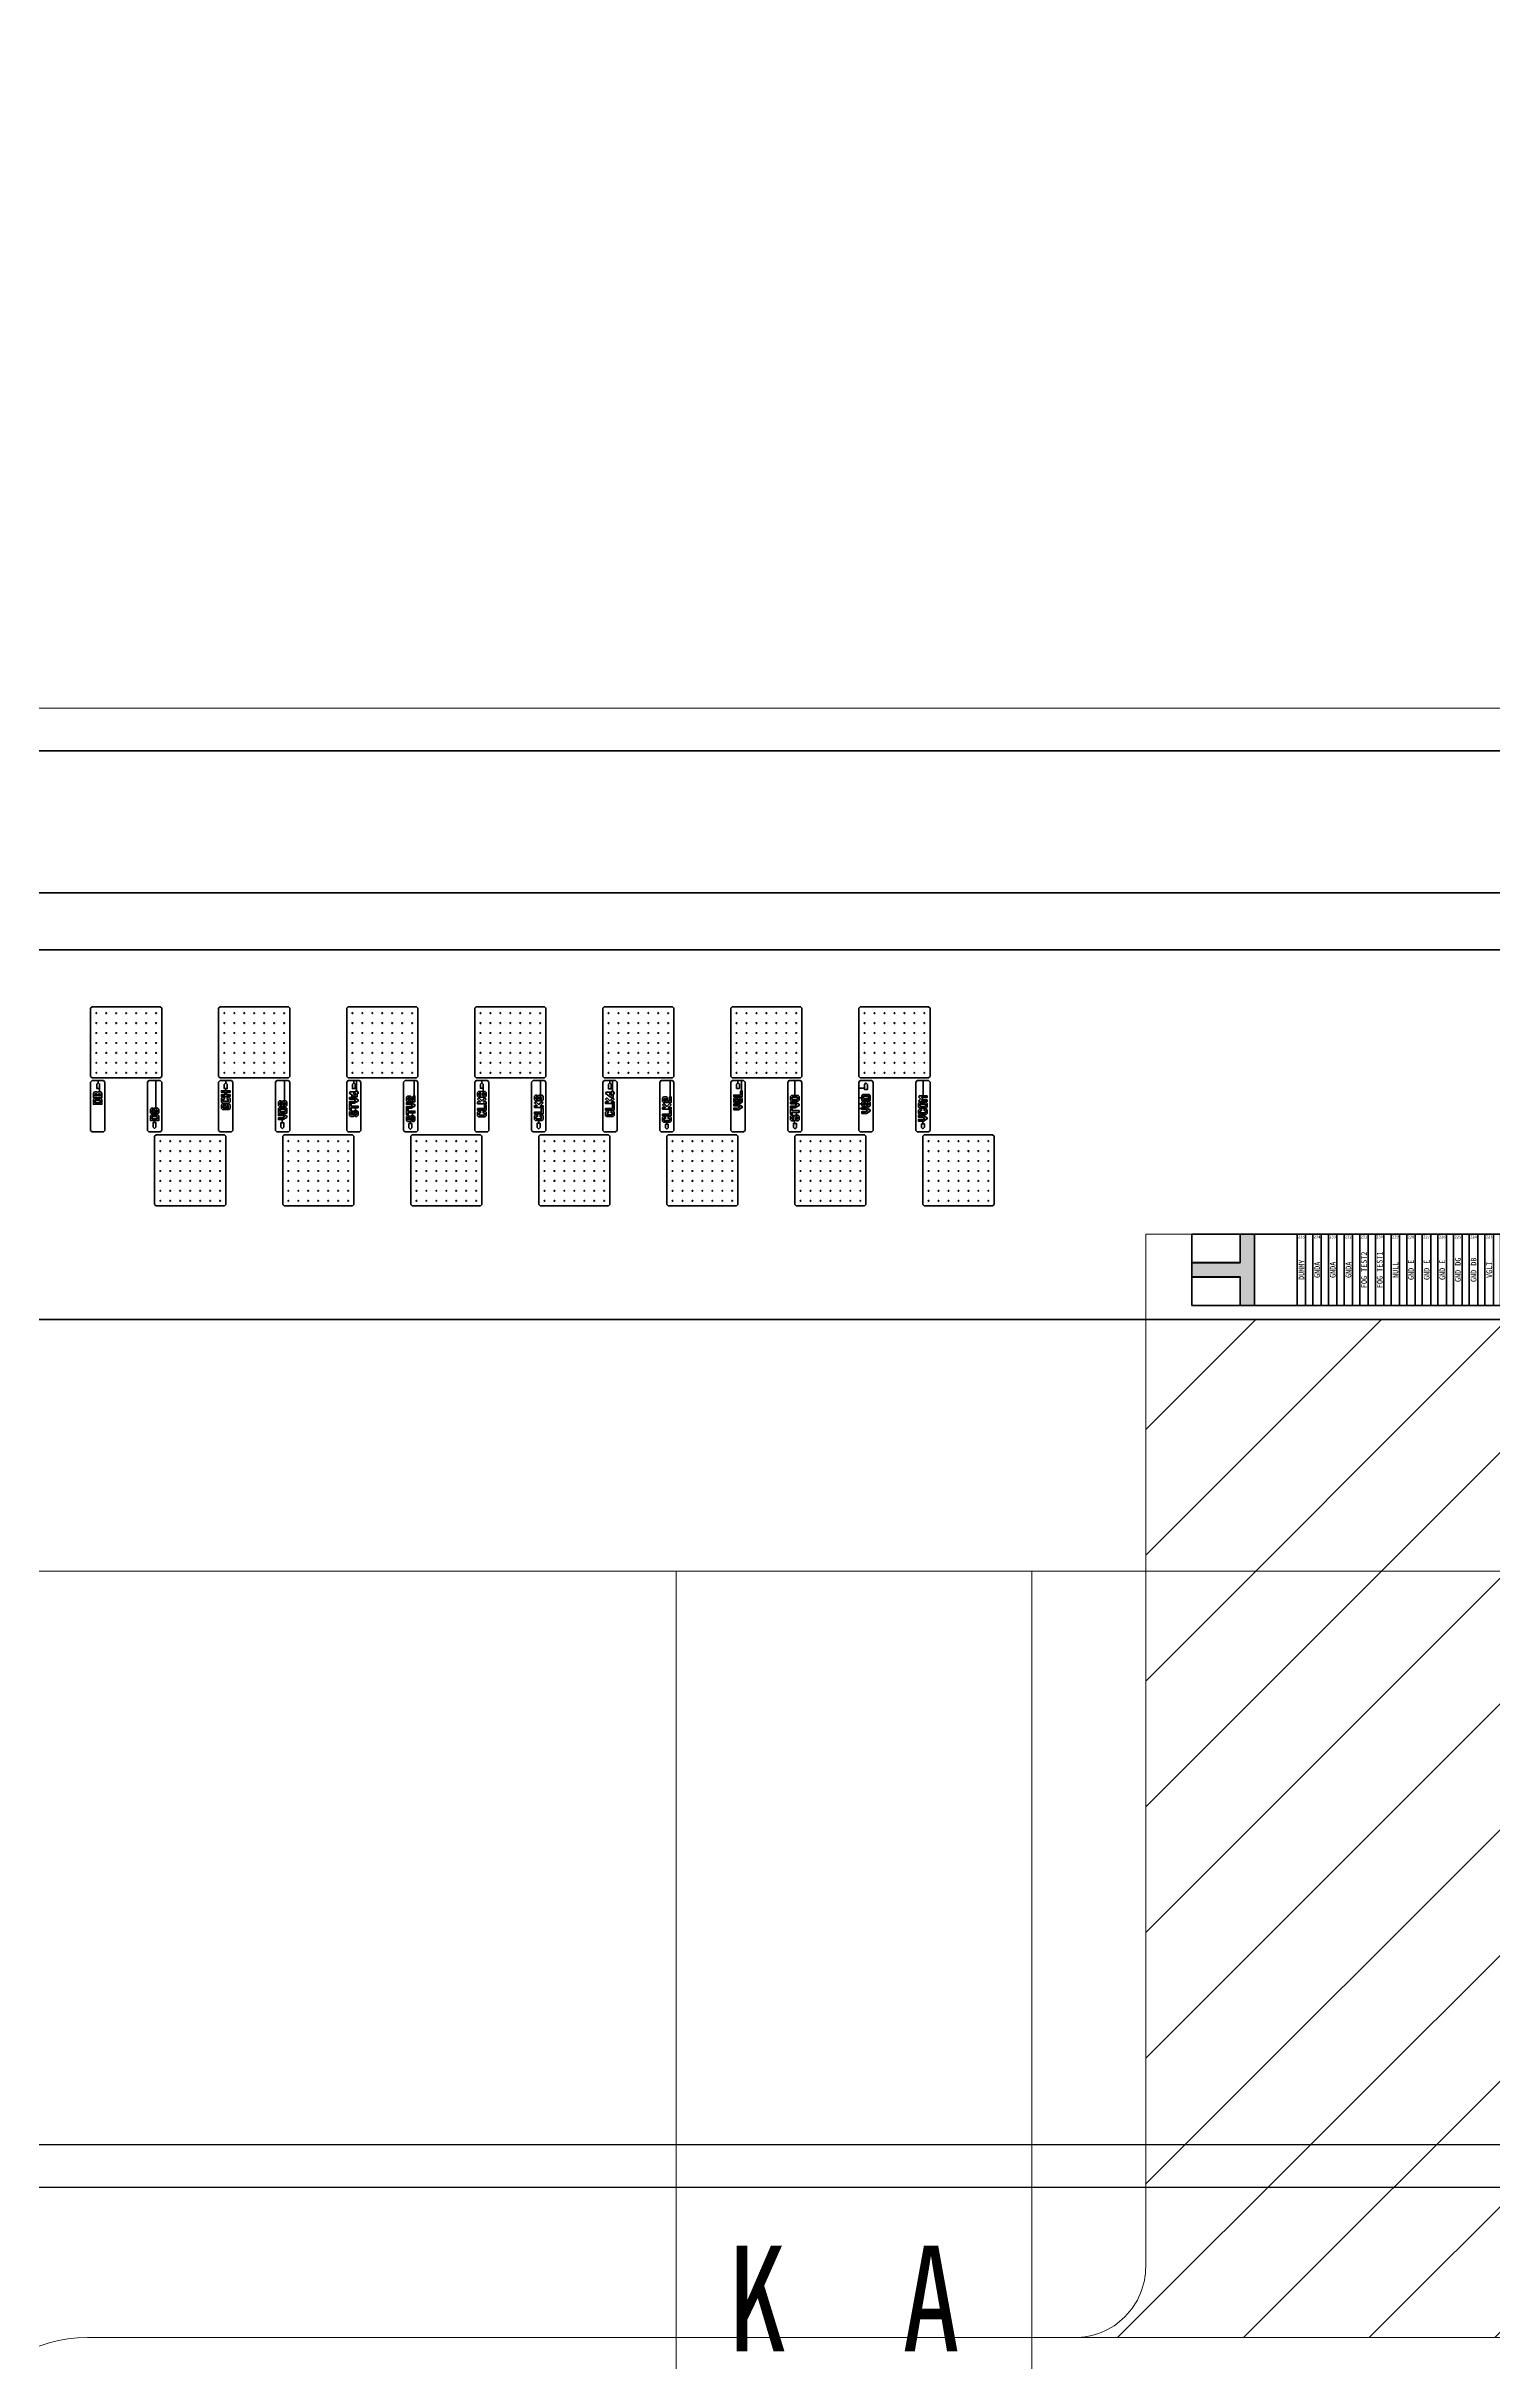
# Model space of a CAD drawing. Header units: inches. Extents: x 384 to 1427, y -468 to -47.
# Drawn here: x 1001.72 to 1011.89, y -298.89 to -282.61 of the extents above; entities that cross this region are included whole.
import ezdxf
from ezdxf.enums import TextEntityAlignment as Align

# ---------------------------------------------------------------- set-up
doc = ezdxf.new("R2010")
doc.units = ezdxf.units.IN
doc.header["$LTSCALE"] = 1.21
doc.header["$MEASUREMENT"] = 0
doc.layers.get('0').update_dxf_attribs({"linetype": 'CONTINUOUS'})
for name, color, linetype, lineweight in [('2ITO.drawing', 4, 'CONTINUOUS', 100), ('FPC', 40, 'CONTINUOUS', 20), ('GATE.drawing', 3, 'CONTINUOUS', 100), ('LABEL.drawing', 7, 'CONTINUOUS', 100), ('PVX.drawing', 8, 'CONTINUOUS', 100), ('TFT_line.drawing', 3, 'CONTINUOUS', 100)]:
    doc.layers.add(name, color=color, linetype=linetype, lineweight=lineweight)
for name, color, linetype in [('Cover lens', 6, 'CONTINUOUS'), ('标 注', 3, 'CONTINUOUS'), ('正保', 5, 'CONTINUOUS')]:
    doc.layers.add(name, color=color, linetype=linetype)
doc.styles.get("Standard").update_dxf_attribs({"font": 'txt', "width": 0.8})

# ---------------------------------------------------------------- blocks, each defined once
blk = doc.blocks.new('fpc_mark')
h = blk.add_hatch(color=3)
h.dxf.hatch_style = 1
h.paths.add_polyline_path([(0.34, 0.3017), (0, 0.3017), (0, 0.2), (0.34, 0.2), (0.34, 0), (0.4417, 0), (0.4417, 0.5017), (0.34, 0.5017)])
at = {"layer": 'GATE.drawing', "color": 3, "linetype": 'Continuous', "lineweight": 100}
blk.add_lwpolyline([(0.34, 0.3017), (0, 0.3017), (0, 0.2), (0.34, 0.2), (0.34, 0), (0.4417, 0), (0.4417, 0.5017), (0.34, 0.5017)], close=True, dxfattribs=at)
at = {"layer": 'TFT_line.drawing', "color": 3, "linetype": 'Continuous', "lineweight": 100}
blk.add_lwpolyline([(0.34085, 0.30085), (0.00085, 0.30085), (0.00085, 0.20085), (0.34085, 0.20085), (0.34085, 0.00085), (0.44085, 0.00085), (0.44085, 0.50085), (0.34085, 0.50085)], close=True, dxfattribs=at)
blk = doc.blocks.new('fpc_pin_dummy')
at = {"layer": '2ITO.drawing', "color": 4, "linetype": 'Continuous', "lineweight": 100}
blk.add_lwpolyline([(0, 0), (0.06, 0), (0.06, 0.5), (0, 0.5)], close=True, dxfattribs=at)
at = {"layer": 'TFT_line.drawing', "color": 3, "linetype": 'Continuous', "lineweight": 100}
blk.add_lwpolyline([(0, 0), (0.06, 0), (0.06, 0.5), (0, 0.5)], close=True, dxfattribs=at)
blk = doc.blocks.new('fpc_name')
at = {"layer": 'LABEL.drawing', "color": 7, "linetype": 'Continuous', "lineweight": 100}
for s, p in [('FOG_TEST2', (0.47143, 0.22667)), ('FOG_TEST1', (0.58143, 0.22667)), ('VSSA_REF', (2.12143, 0.22667)), ('VSSA_REF', (2.23143, 0.22667)), ('IOVCC_AR', (2.67143, 0.22667)), ('COGTEST[4]', (3.88143, 0.22667)), ('COGTEST[3]', (3.99143, 0.22667)), ('VCOM_PASS_R', (4.32143, 0.22667)), ('LANSEL[1]', (14.99143, 0.22667)), ('LANSEL[0]', (15.10143, 0.22667)), ('DSWAP[1]', (15.32143, 0.22667)), ('DSWAP[0]', (15.43143, 0.22667)), ('TP_TEST_EN', (16.20143, 0.22667)), ('TP_FLASH_SCK', (16.31143, 0.22667)), ('TP_FLASH_MOSI', (16.42143, 0.22667)), ('TP_FLASH_MISO', (16.53129, 0.22667)), ('TP_FLASH_CS', (16.64143, 0.22667)), ('TP_SPI_SCLK', (16.75143, 0.22667)), ('TP_SPI_MOSI', (16.86143, 0.22667)), ('TP_SPI_MISO', (16.97143, 0.22667)), ('TP_SPI_CS', (17.08143, 0.22667)), ('TP_I2C1_SCL', (17.19143, 0.22667)), ('TP_I2C1_SDA', (17.30143, 0.22667)), ('RST_OR_ENB', (17.85143, 0.22667)), ('TP_OPT_1', (17.96143, 0.22667)), ('FLASH_HOLD', (18.07143, 0.22667)), ('FLASH_WP', (18.18143, 0.22667)), ('TP_UART_TX', (18.29143, 0.22667)), ('PWR_MODE', (18.62143, 0.22667)), ('IOVCC_OSC', (19.28143, 0.22667)), ('VSSD_OSC', (19.39143, 0.22667)), ('IOVCC_AM', (20.93143, 0.22667)), ('IOVCC_AM', (21.04143, 0.22667)), ('VCOM_PASS_L', (21.59143, 0.22667)), ('VCOM_OPT', (22.03143, 0.22667)), ('COGTEST[2]', (22.36143, 0.22667)), ('COGTEST[1]', (22.47143, 0.22667)), ('IOVCC_AL', (23.13143, 0.22667)), ('VSSA_REF', (23.46143, 0.22667)), ('VSSA_REF', (23.57143, 0.22667)), ('FOG_TEST2', (25.22143, 0.22667)), ('FOG_TEST1', (25.33143, 0.22667)), ('DUMMY', (0.03143, 0.22667)), ('GNDA', (0.14143, 0.22667)), ('GNDA', (0.25143, 0.22667)), ('GNDA', (0.36143, 0.22667)), ('NULL', (0.69143, 0.22667)), ('GND_E', (0.80143, 0.22667)), ('GND_E', (0.91143, 0.22667)), ('GND_E', (1.02143, 0.22667)), ('GND_DG', (1.13143, 0.22667)), ('GND_DB', (1.24143, 0.22667)), ('VGLI', (1.35143, 0.22667)), ('TVL_R', (1.46143, 0.22667)), ('TVL_R', (1.57143, 0.22667)), ('TVH_R', (1.68143, 0.22667)), ('TVH_R', (1.79143, 0.22667)), ('VGH', (1.90143, 0.22667)), ('VGHO1', (2.01143, 0.22667)), ('AGNDS', (2.34143, 0.22667)), ('VSSA_R', (2.45143, 0.22667)), ('AVDDT_R', (2.56143, 0.22667)), ('DGND', (2.78143, 0.22667)), ('VDD', (2.89143, 0.22667)), ('VDD', (3.00143, 0.22667)), ('AVDDS', (3.11143, 0.22667)), ('AVEES', (3.22143, 0.22667)), ('AVEEP', (3.33143, 0.22667)), ('AVEEP', (3.44143, 0.22667)), ('AGNDP', (3.55143, 0.22667)), ('AGNDP', (3.66143, 0.22667)), ('VGL', (3.77143, 0.22667)), ('AVDDP', (4.10143, 0.22667)), ('AVDDP', (4.21143, 0.22667)), ('IOVCCS', (4.43143, 0.22667)), ('GVDDN', (4.54143, 0.22667)), ('GVDDP', (4.65143, 0.22667)), ('VPP', (4.76143, 0.22667)), ('AVDDS', (4.87143, 0.22667)), ('AVEES', (4.98143, 0.22667)), ('AGNDS', (5.09143, 0.22667)), ('AVDDR', (5.20143, 0.22667)), ('AVEER', (5.31143, 0.22667)), ('VCOM', (5.42143, 0.22667)), ('VCOM', (5.53143, 0.22667)), ('IOVCCR', (5.64143, 0.22667)), ('AGNDR', (5.75143, 0.22667)), ('VDD', (5.86143, 0.22667)), ('VDD', (5.97143, 0.22667)), ('IOVCC', (6.08143, 0.22667)), ('IOVCC', (6.19143, 0.22667)), ('DGND', (6.30143, 0.22667)), ('DPHYVCC', (6.41143, 0.22667)), ('DPHYGND', (6.52143, 0.22667)), ('DATA3N', (6.63143, 0.22667)), ('DATA3N', (6.74143, 0.22667)), ('DUMMY', (6.85126, 0.22667)), ('DATA3P', (6.96143, 0.22667)), ('DATA3P', (7.07143, 0.22667)), ('DPHYGND', (7.18143, 0.22667)), ('DATA0N', (7.29143, 0.22667)), ('DATA0N', (7.40143, 0.22667)), ('DUMMY', (7.51254, 0.22667)), ('DATA0P', (7.62143, 0.22667)), ('DATA0P', (7.73143, 0.22667)), ('DPHYGND', (7.84143, 0.22667)), ('CLKN', (7.95143, 0.22667)), ('CLKN', (8.06143, 0.22667)), ('DUMMY', (8.17123, 0.22667)), ('CLKP', (8.28143, 0.22667)), ('CLKP', (8.39143, 0.22667)), ('DPHYGND', (8.50143, 0.22667)), ('DATA1N', (8.61143, 0.22667)), ('DATA1N', (8.72143, 0.22667)), ('DUMMY', (8.83143, 0.22667)), ('DATA1P', (8.94143, 0.22667)), ('DATA1P', (9.05143, 0.22667)), ('DPHYGND', (9.16143, 0.22667)), ('DATA2N', (9.27143, 0.22667)), ('DATA2N', (9.38143, 0.22667)), ('DUMMY', (9.49143, 0.22667)), ('DATA2P', (9.60143, 0.22667)), ('DATA2P', (9.71143, 0.22667)), ('DPHYGND', (9.82143, 0.22667)), ('VDDM', (9.93143, 0.22667)), ('DPHYVCC', (10.04143, 0.22667)), ('DGND', (10.15143, 0.22667)), ('AGNDS', (10.26143, 0.22667)), ('VSYNCX', (10.37143, 0.22667)), ('HSYNCX', (10.48143, 0.22667)), ('PCLK', (10.59143, 0.22667)), ('ENABLE', (10.70143, 0.22667)), ('D[23]', (10.81143, 0.22667)), ('D[22]', (10.92143, 0.22667)), ('D[21]', (11.03143, 0.22667)), ('D[20]', (11.14143, 0.22667)), ('D[19]', (11.25143, 0.22667)), ('D[18]', (11.36143, 0.22667)), ('D[17]', (11.47143, 0.22667)), ('D[16]', (11.58143, 0.22667)), ('D[15]', (11.69143, 0.22667)), ('D[14]', (11.80143, 0.22667)), ('D[13]', (11.91143, 0.22667)), ('D[12]', (12.02143, 0.22667)), ('D[11]', (12.13143, 0.22667)), ('D[10]', (12.24143, 0.22667)), ('D[9]', (12.35143, 0.22667)), ('D[8]', (12.46143, 0.22667)), ('D[7]', (12.57143, 0.22667)), ('D[6]', (12.68143, 0.22667)), ('D[5]', (12.79143, 0.22667)), ('D[4]', (12.90143, 0.22667)), ('D[3]', (13.01143, 0.22667)), ('D[2]', (13.12143, 0.22667)), ('D[1]', (13.23143, 0.22667)), ('D[0]', (13.34143, 0.22667)), ('SCL', (13.45143, 0.22667)), ('DCX', (13.56143, 0.22667)), ('CSX', (13.67143, 0.22667)), ('SDA', (13.78143, 0.22667)), ('SDO', (13.89143, 0.22667)), ('IOVCC', (14.00143, 0.22667)), ('DGND', (14.11143, 0.22667)), ('AGNDG', (14.22143, 0.22667)), ('VCOM', (14.33143, 0.22667)), ('VCOM', (14.44143, 0.22667)), ('AVEES', (14.55143, 0.22667)), ('AVDDS', (14.66143, 0.22667)), ('SWIRE', (14.77143, 0.22667)), ('RESX', (14.88143, 0.22667)), ('FRM', (15.21143, 0.22667)), ('IM[2]', (15.54143, 0.22667)), ('IM[1]', (15.65143, 0.22667)), ('IM[0]', (15.76143, 0.22667)), ('PNSWAP', (15.87143, 0.22667)), ('LEDPWM', (15.98143, 0.22667)), ('TE', (16.09143, 0.22667)), ('TP_INT', (17.41143, 0.22667)), ('DGND', (17.52143, 0.22667)), ('IOVCC', (17.63143, 0.22667)), ('IOVCC', (17.74143, 0.22667)), ('VCSW2', (18.40143, 0.22667)), ('VCSW1', (18.51143, 0.22667)), ('TP_RESX', (18.73143, 0.22667)), ('IM_SPI', (18.84143, 0.22667)), ('VCI', (18.95143, 0.22667)), ('AGNDS', (19.06143, 0.22667)), ('IOVCCS', (19.17143, 0.22667)), ('VCOM', (19.50143, 0.22667)), ('VCOM', (19.61143, 0.22667)), ('VSSA_VL', (19.72143, 0.22667)), ('VSSA_VL', (19.83143, 0.22667)), ('VSSA_M', (19.94143, 0.22667)), ('VSSA_M', (20.05143, 0.22667)), ('AVDDT_M', (20.16143, 0.22667)), ('AVDDT_M', (20.27143, 0.22667)), ('TVL_M', (20.38143, 0.22667)), ('TVL_M', (20.49143, 0.22667)), ('TVH_M', (20.60143, 0.22667)), ('TVH_M', (20.71143, 0.22667)), ('AGNDR', (20.82143, 0.22667)), ('VGH', (21.15143, 0.22667)), ('VGH', (21.26143, 0.22667)), ('AVEEP', (21.37143, 0.22667)), ('AVEEP', (21.48143, 0.22667)), ('AVDDP', (21.70143, 0.22667)), ('AVDDP', (21.81143, 0.22667)), ('AGNDP', (21.92143, 0.22667)), ('VAG', (22.14143, 0.22667)), ('VAG', (22.25143, 0.22667)), ('VDD', (22.58143, 0.22667)), ('DGND', (22.69143, 0.22667)), ('AVDDS', (22.80143, 0.22667)), ('AVEES', (22.91143, 0.22667)), ('AVDDT_L', (23.02143, 0.22667)), ('AGNDS', (23.24143, 0.22667)), ('VSSA_L', (23.35143, 0.22667)), ('VGH', (23.68143, 0.22667)), ('VGHO1', (23.79143, 0.22667)), ('TVH_L', (23.90143, 0.22667)), ('TVH_L', (24.01143, 0.22667)), ('TVL_L', (24.12143, 0.22667)), ('TVL_L', (24.23143, 0.22667)), ('VGL', (24.34143, 0.22667)), ('DUMMY', (24.45143, 0.22667)), ('GND_DR', (24.56143, 0.22667)), ('VGL_SW', (24.67143, 0.22667)), ('GND_E', (24.78143, 0.22667)), ('GND_E', (24.89143, 0.22667)), ('GND_E', (25.00143, 0.22667)), ('NULL', (25.11143, 0.22667)), ('GNDA', (25.44143, 0.22667)), ('GNDA', (25.55143, 0.22667)), ('GNDA', (25.66143, 0.22667)), ('DUMMY', (25.77143, 0.22667))]:
    blk.add_text(s, height=0.04, rotation=90, dxfattribs=at).set_placement(p, align=Align.MIDDLE_CENTER)
blk = doc.blocks.new('fpc_pin')
at = {"layer": 'TFT_line.drawing', "color": 3, "linetype": 'Continuous', "lineweight": 100}
blk.add_lwpolyline([(0, 0), (0.06, 0), (0.06, 0.5), (0, 0.5)], close=True, dxfattribs=at)
blk = doc.blocks.new('fpc_all')
at = {"layer": 'TFT_line.drawing', "color": 3, "linetype": 'Continuous', "lineweight": 100}
blk.add_lwpolyline([(-0.73658, 0), (26.54342, 0), (26.54342, 0.5), (-0.73658, 0.5)], close=True, dxfattribs=at)
at = {"color": 1, "linetype": 'Continuous', "lineweight": 100}
for name, p in [('fpc_mark', (-0.73743, -0.00085)), ('fpc_pin_dummy', (0.66342, 0)), ('fpc_name', (0.00249, 0.02333))]:
    blk.add_blockref(name, p, dxfattribs=at)
at = {"color": 1, "linetype": 'Continuous', "lineweight": 100, "row_count": 1, "row_spacing": 0.4, "column_spacing": 0.11}
for p, column_count in [((0.00342, 0), 6), ((0.77342, 0), 221)]:
    blk.add_blockref('fpc_pin', p, dxfattribs=dict(at, column_count=column_count))
at = {"layer": 'LABEL.drawing', "color": 7, "linetype": 'Continuous', "lineweight": 100}
for s, p in [('235', (0.03322, 0.4818)), ('234', (0.14322, 0.4818)), ('233', (0.25322, 0.4818)), ('232', (0.36322, 0.4818)), ('231', (0.47322, 0.4818)), ('230', (0.58322, 0.4818)), ('229', (0.69322, 0.4818)), ('228', (0.80322, 0.4818)), ('227', (0.91322, 0.4818)), ('226', (1.02322, 0.4818)), ('225', (1.13322, 0.4818)), ('224', (1.24322, 0.4818)), ('223', (1.35322, 0.4818))]:
    blk.add_text(s, height=0.02, dxfattribs=at).set_placement(p, align=Align.MIDDLE_CENTER)
blk = doc.blocks.new('pvx_hole_4x4')
at = {"layer": 'PVX.drawing', "color": 8, "linetype": 'Continuous', "lineweight": 100}
blk.add_lwpolyline([(0.0038, 0), (0.004, 0.0002), (0.004, 0.0038), (0.0038, 0.004), (0.0002, 0.004), (0, 0.0038), (0, 0.0002), (0.0002, 0)], close=True, dxfattribs=at)
blk = doc.blocks.new('et_pad_unit')
at = {"layer": '2ITO.drawing', "color": 4, "linetype": 'Continuous', "lineweight": 100}
blk.add_lwpolyline([(0, 0.01), (0.01, 0), (0.49, 0), (0.5, 0.01), (0.5, 0.49), (0.49, 0.5), (0.01, 0.5), (0, 0.49)], close=True, dxfattribs=at)
at = {"layer": 'GATE.drawing', "color": 3, "linetype": 'Continuous', "lineweight": 100}
blk.add_lwpolyline([(0.49, 0.5), (0.01, 0.5), (0, 0.49), (0, 0.01), (0.01, 0), (0.49, 0), (0.5, 0.01), (0.5, 0.49)], close=True, dxfattribs=at)
at = {"color": 1, "linetype": 'Continuous', "lineweight": 100, "row_count": 7, "column_count": 7, "row_spacing": 0.07, "column_spacing": 0.07}
blk.add_blockref('pvx_hole_4x4', (0.038, 0.033), dxfattribs=at)
blk = doc.blocks.new('et_all')
at = {"color": 1, "linetype": 'Continuous', "lineweight": 100, "row_count": 1, "column_count": 7, "row_spacing": 0.35, "column_spacing": 0.9}
for p in [(1.8, 0.75), (2.25, -0.15)]:
    blk.add_blockref('et_pad_unit', p, dxfattribs=at)
blk = doc.blocks.new('et_name_left')
at = {"layer": 'GATE.drawing', "color": 3, "linetype": 'Continuous', "lineweight": 100}
for points in [[(1.8, 0.01), (1.81, 0), (1.89, 0), (1.9, 0.01), (1.9, 0.35), (1.89, 0.36), (1.85233, 0.36), (1.85233, 0.3455), (1.85289, 0.3455), (1.863, 0.33539), (1.863, 0.28029), (1.87248, 0.28029), (1.88, 0.27277), (1.88, 0.24029), (1.85, 0.24029), (1.85, 0.23429), (1.87248, 0.23429), (1.88, 0.22677), (1.88, 0.19429), (1.82, 0.19429), (1.82, 0.22677), (1.82752, 0.23429), (1.85, 0.23429), (1.85, 0.24029), (1.82, 0.24029), (1.82, 0.27277), (1.82752, 0.28029), (1.84648, 0.28029), (1.85, 0.27677), (1.85352, 0.28029), (1.863, 0.28029), (1.863, 0.3055), (1.843, 0.3055), (1.843, 0.33568), (1.85282, 0.3455), (1.85233, 0.3455), (1.85233, 0.36), (1.81, 0.36), (1.8, 0.35)], [(2.2, 0.01), (2.21, 0), (2.29, 0), (2.3, 0.01), (2.3, 0.35), (2.29, 0.36), (2.2592, 0.36), (2.2592, 0.166), (2.2724, 0.166), (2.28, 0.1584), (2.28, 0.1336), (2.2724, 0.126), (2.25, 0.126), (2.25, 0.12), (2.27248, 0.12), (2.28, 0.11248), (2.28, 0.08), (2.24913, 0.08), (2.24913, 0.06527), (2.25867, 0.06527), (2.25867, 0.03404), (2.24844, 0.02381), (2.24821, 0.02381), (2.23867, 0.03335), (2.23867, 0.06527), (2.24913, 0.06527), (2.24913, 0.08), (2.22, 0.08), (2.22, 0.11248), (2.22752, 0.12), (2.25, 0.12), (2.25, 0.126), (2.2276, 0.126), (2.22, 0.1336), (2.22, 0.1584), (2.2276, 0.166), (2.24, 0.166), (2.24, 0.154), (2.2324, 0.154), (2.232, 0.1536), (2.232, 0.1384), (2.2324, 0.138), (2.2676, 0.138), (2.268, 0.1384), (2.268, 0.1536), (2.2676, 0.154), (2.258, 0.154), (2.258, 0.146), (2.246, 0.146), (2.246, 0.166), (2.2592, 0.166), (2.2592, 0.36), (2.21, 0.36), (2.2, 0.35)], [(2.7, 0.01), (2.71, 0), (2.79, 0), (2.8, 0.01), (2.8, 0.35), (2.79, 0.36), (2.75, 0.36), (2.75, 0.34424), (2.76, 0.33424), (2.76, 0.30376), (2.75, 0.30376), (2.75, 0.28876), (2.78, 0.28876), (2.78, 0.27676), (2.756, 0.27676), (2.756, 0.26076), (2.78, 0.26076), (2.78, 0.24876), (2.76574, 0.24876), (2.76574, 0.24276), (2.77248, 0.24276), (2.78, 0.23524), (2.78, 0.21026), (2.7725, 0.20276), (2.7592, 0.20276), (2.7592, 0.19676), (2.7724, 0.19676), (2.78, 0.18916), (2.78, 0.16436), (2.7724, 0.15676), (2.7276, 0.15676), (2.72, 0.16436), (2.72, 0.18916), (2.7276, 0.19676), (2.74, 0.19676), (2.74, 0.18476), (2.7324, 0.18476), (2.732, 0.18436), (2.732, 0.16916), (2.7324, 0.16876), (2.7676, 0.16876), (2.768, 0.16916), (2.768, 0.18436), (2.7676, 0.18476), (2.758, 0.18476), (2.758, 0.17676), (2.746, 0.17676), (2.746, 0.19676), (2.7592, 0.19676), (2.7592, 0.20276), (2.7275, 0.20276), (2.72, 0.21026), (2.72, 0.23524), (2.72752, 0.24276), (2.741, 0.24276), (2.741, 0.23076), (2.73248, 0.23076), (2.732, 0.23028), (2.732, 0.21526), (2.7325, 0.21476), (2.7675, 0.21476), (2.768, 0.21526), (2.768, 0.23028), (2.76752, 0.23076), (2.759, 0.23076), (2.759, 0.24276), (2.76574, 0.24276), (2.76574, 0.24876), (2.72, 0.24876), (2.72, 0.26076), (2.744, 0.26076), (2.744, 0.27676), (2.72, 0.27676), (2.72, 0.28876), (2.75, 0.28876), (2.75, 0.30376), (2.73975, 0.30376), (2.73975, 0.33399), (2.75, 0.34424), (2.75, 0.36), (2.71, 0.36), (2.7, 0.35)], [(3.1, 0.01), (3.11, 0), (3.19, 0), (3.2, 0.01), (3.2, 0.35), (3.19, 0.36), (3.162, 0.36), (3.162, 0.21818), (3.1724, 0.21818), (3.18, 0.21058), (3.18, 0.18578), (3.1724, 0.17818), (3.162, 0.17818), (3.162, 0.19018), (3.1676, 0.19018), (3.168, 0.19058), (3.168, 0.20578), (3.1676, 0.20618), (3.1564, 0.20618), (3.156, 0.20578), (3.156, 0.18578), (3.15, 0.17978), (3.15, 0.17218), (3.17248, 0.17218), (3.18, 0.16466), (3.18, 0.13218), (3.1366, 0.13218), (3.1366, 0.12618), (3.1532, 0.12618), (3.18, 0.11058), (3.18, 0.10178), (3.1532, 0.08618), (3.14734, 0.08618), (3.14734, 0.06375), (3.15731, 0.06375), (3.15731, 0.03358), (3.14764, 0.02391), (3.1475, 0.02391), (3.13737, 0.03404), (3.13737, 0.06375), (3.14734, 0.06375), (3.14734, 0.08618), (3.12, 0.08618), (3.12, 0.09818), (3.15, 0.09818), (3.1636, 0.10618), (3.15, 0.11418), (3.12, 0.11418), (3.12, 0.12618), (3.1366, 0.12618), (3.1366, 0.13218), (3.12, 0.13218), (3.12, 0.16466), (3.12752, 0.17218), (3.15, 0.17218), (3.15, 0.17978), (3.1484, 0.17818), (3.1276, 0.17818), (3.12, 0.18578), (3.12, 0.21058), (3.1276, 0.21818), (3.138, 0.21818), (3.138, 0.20618), (3.1324, 0.20618), (3.132, 0.20578), (3.132, 0.19058), (3.1324, 0.19018), (3.1436, 0.19018), (3.144, 0.19058), (3.144, 0.21058), (3.1516, 0.21818), (3.162, 0.21818), (3.162, 0.36), (3.11, 0.36), (3.1, 0.35)], [(3.6, 0.01), (3.61, 0), (3.69, 0), (3.7, 0.01), (3.7, 0.35), (3.69, 0.36), (3.668, 0.36), (3.668, 0.28694), (3.674, 0.28694), (3.674, 0.28094), (3.68, 0.28094), (3.68, 0.26894), (3.674, 0.26894), (3.674, 0.24694), (3.65404, 0.24694), (3.6366, 0.25973), (3.6366, 0.24094), (3.6532, 0.24094), (3.68, 0.22534), (3.68, 0.21654), (3.6532, 0.20094), (3.626, 0.20094), (3.626, 0.19494), (3.632, 0.19494), (3.632, 0.18094), (3.68, 0.18094), (3.68, 0.16894), (3.662, 0.16894), (3.662, 0.14894), (3.6724, 0.14894), (3.68, 0.14134), (3.68, 0.11654), (3.6724, 0.10894), (3.662, 0.10894), (3.662, 0.12094), (3.6676, 0.12094), (3.668, 0.12134), (3.668, 0.13654), (3.6676, 0.13694), (3.6564, 0.13694), (3.656, 0.13654), (3.656, 0.11654), (3.6484, 0.10894), (3.6276, 0.10894), (3.62, 0.11654), (3.62, 0.14134), (3.6276, 0.14894), (3.638, 0.14894), (3.638, 0.13694), (3.6324, 0.13694), (3.632, 0.13654), (3.632, 0.12134), (3.6324, 0.12094), (3.6436, 0.12094), (3.644, 0.12134), (3.644, 0.14134), (3.6516, 0.14894), (3.662, 0.14894), (3.662, 0.16894), (3.632, 0.16894), (3.632, 0.15494), (3.62, 0.15494), (3.62, 0.19494), (3.626, 0.19494), (3.626, 0.20094), (3.62, 0.20094), (3.62, 0.21294), (3.65, 0.21294), (3.6636, 0.22094), (3.65, 0.22894), (3.62, 0.22894), (3.62, 0.24094), (3.6366, 0.24094), (3.6366, 0.25973), (3.62, 0.2719), (3.62296, 0.28094), (3.662, 0.28094), (3.662, 0.28694), (3.668, 0.28694), (3.668, 0.36), (3.65, 0.36), (3.65, 0.3445), (3.66, 0.3345), (3.66, 0.30445), (3.64, 0.30445), (3.64, 0.3345), (3.65, 0.3445), (3.65, 0.36), (3.61, 0.36), (3.6, 0.35)], [(4, 0.01), (4.01, 0), (4.09, 0), (4.1, 0.01), (4.1, 0.35), (4.09, 0.36), (4.074, 0.36), (4.074, 0.25176), (4.08, 0.25176), (4.08, 0.21176), (4.044, 0.21176), (4.044, 0.23928), (4.04352, 0.23976), (4.03248, 0.23976), (4.032, 0.23928), (4.032, 0.22424), (4.03248, 0.22376), (4.038, 0.22376), (4.038, 0.21176), (4.0366, 0.21176), (4.0366, 0.20576), (4.0532, 0.20576), (4.08, 0.19016), (4.08, 0.18136), (4.0532, 0.16576), (4.026, 0.16576), (4.026, 0.15976), (4.032, 0.15976), (4.032, 0.14576), (4.08, 0.14576), (4.08, 0.13376), (4.062, 0.13376), (4.062, 0.11376), (4.0724, 0.11376), (4.08, 0.10616), (4.08, 0.08136), (4.0724, 0.07376), (4.062, 0.07376), (4.062, 0.08576), (4.0676, 0.08576), (4.068, 0.08616), (4.068, 0.10136), (4.0676, 0.10176), (4.0564, 0.10176), (4.056, 0.10136), (4.056, 0.08136), (4.0484, 0.07376), (4.04778, 0.07376), (4.04778, 0.05865), (4.05714, 0.05865), (4.05714, 0.02899), (4.04732, 0.01917), (4.04703, 0.01917), (4.03714, 0.02906), (4.03714, 0.05865), (4.04778, 0.05865), (4.04778, 0.07376), (4.0276, 0.07376), (4.02, 0.08136), (4.02, 0.10616), (4.0276, 0.11376), (4.038, 0.11376), (4.038, 0.10176), (4.0324, 0.10176), (4.032, 0.10136), (4.032, 0.08616), (4.0324, 0.08576), (4.0436, 0.08576), (4.044, 0.08616), (4.044, 0.10616), (4.0516, 0.11376), (4.062, 0.11376), (4.062, 0.13376), (4.032, 0.13376), (4.032, 0.11976), (4.02, 0.11976), (4.02, 0.15976), (4.026, 0.15976), (4.026, 0.16576), (4.02, 0.16576), (4.02, 0.17776), (4.05, 0.17776), (4.0636, 0.18576), (4.05, 0.19376), (4.02, 0.19376), (4.02, 0.20576), (4.0366, 0.20576), (4.0366, 0.21176), (4.02752, 0.21176), (4.02, 0.21928), (4.02, 0.24424), (4.02752, 0.25176), (4.04848, 0.25176), (4.056, 0.24424), (4.056, 0.22376), (4.068, 0.22376), (4.068, 0.25176), (4.074, 0.25176), (4.074, 0.36), (4.01, 0.36), (4, 0.35)], [(4.5, 0.01), (4.51, 0), (4.59, 0), (4.6, 0.01), (4.6, 0.35), (4.59, 0.36), (4.55, 0.36), (4.55, 0.34485), (4.56, 0.33485), (4.56, 0.28414), (4.57248, 0.28414), (4.58, 0.27662), (4.58, 0.25166), (4.57248, 0.24414), (4.57152, 0.24414), (4.57152, 0.23814), (4.58, 0.22966), (4.56048, 0.21014), (4.58, 0.21014), (4.58, 0.19814), (4.574, 0.19814), (4.574, 0.19214), (4.58, 0.19214), (4.58, 0.15214), (4.56574, 0.15214), (4.56574, 0.14614), (4.57248, 0.14614), (4.58, 0.13862), (4.58, 0.11364), (4.5725, 0.10614), (4.5275, 0.10614), (4.52, 0.11364), (4.52, 0.13862), (4.52752, 0.14614), (4.541, 0.14614), (4.541, 0.13414), (4.53248, 0.13414), (4.532, 0.13366), (4.532, 0.11864), (4.5325, 0.11814), (4.5675, 0.11814), (4.568, 0.11864), (4.568, 0.13366), (4.56752, 0.13414), (4.559, 0.13414), (4.559, 0.14614), (4.56574, 0.14614), (4.56574, 0.15214), (4.52, 0.15214), (4.52, 0.16414), (4.568, 0.16414), (4.568, 0.19214), (4.574, 0.19214), (4.574, 0.19814), (4.52, 0.19814), (4.52, 0.21014), (4.53952, 0.21014), (4.52, 0.22966), (4.52848, 0.23814), (4.54648, 0.22014), (4.55352, 0.22014), (4.57152, 0.23814), (4.57152, 0.24414), (4.55152, 0.24414), (4.55, 0.24566), (4.54848, 0.24414), (4.52752, 0.24414), (4.52, 0.25166), (4.52, 0.27662), (4.52752, 0.28414), (4.54848, 0.28414), (4.55, 0.28262), (4.55152, 0.28414), (4.56, 0.28414), (4.56, 0.30629), (4.54, 0.30629), (4.54, 0.33462), (4.55, 0.34462), (4.55, 0.36), (4.51, 0.36), (4.5, 0.35)], [(4.9, 0.01), (4.91, 0), (4.99, 0), (5, 0.01), (5, 0.35), (4.99, 0.36), (4.962, 0.36), (4.962, 0.25776), (4.97248, 0.25776), (4.98, 0.25024), (4.98, 0.22528), (4.97248, 0.21776), (4.97152, 0.21776), (4.97152, 0.21176), (4.98, 0.20328), (4.96048, 0.18376), (4.98, 0.18376), (4.98, 0.17176), (4.974, 0.17176), (4.974, 0.16576), (4.98, 0.16576), (4.98, 0.12576), (4.96574, 0.12576), (4.96574, 0.11976), (4.97248, 0.11976), (4.98, 0.11224), (4.98, 0.08726), (4.9725, 0.07976), (4.94992, 0.07976), (4.94992, 0.06077), (4.95971, 0.06077), (4.95971, 0.03159), (4.94937, 0.02125), (4.94932, 0.02125), (4.93971, 0.03086), (4.93971, 0.06077), (4.94992, 0.06077), (4.94992, 0.07976), (4.9275, 0.07976), (4.92, 0.08726), (4.92, 0.11224), (4.92752, 0.11976), (4.941, 0.11976), (4.941, 0.10776), (4.93248, 0.10776), (4.932, 0.10728), (4.932, 0.09226), (4.9325, 0.09176), (4.9675, 0.09176), (4.968, 0.09226), (4.968, 0.10728), (4.96752, 0.10776), (4.959, 0.10776), (4.959, 0.11976), (4.96574, 0.11976), (4.96574, 0.12576), (4.92, 0.12576), (4.92, 0.13776), (4.968, 0.13776), (4.968, 0.16576), (4.974, 0.16576), (4.974, 0.17176), (4.92, 0.17176), (4.92, 0.18376), (4.93952, 0.18376), (4.92, 0.20328), (4.92848, 0.21176), (4.94648, 0.19376), (4.95352, 0.19376), (4.97152, 0.21176), (4.97152, 0.21776), (4.92752, 0.21776), (4.92, 0.22528), (4.92, 0.25024), (4.92752, 0.25776), (4.938, 0.25776), (4.938, 0.24576), (4.93248, 0.24576), (4.932, 0.24528), (4.932, 0.23024), (4.93248, 0.22976), (4.944, 0.22976), (4.944, 0.25024), (4.95152, 0.25776), (4.962, 0.25776), (4.962, 0.36), (4.91, 0.36), (4.9, 0.35)], [(5.4, 0.01), (5.41, 0), (5.49, 0), (5.5, 0.01), (5.5, 0.35), (5.49, 0.36), (5.468, 0.36), (5.468, 0.2849), (5.474, 0.2849), (5.474, 0.2789), (5.48, 0.2789), (5.48, 0.2669), (5.474, 0.2669), (5.474, 0.2449), (5.47152, 0.2449), (5.47152, 0.2389), (5.48, 0.23042), (5.46048, 0.2109), (5.48, 0.2109), (5.48, 0.1989), (5.474, 0.1989), (5.474, 0.1929), (5.48, 0.1929), (5.48, 0.1529), (5.46574, 0.1529), (5.46574, 0.1469), (5.47248, 0.1469), (5.48, 0.13938), (5.48, 0.1144), (5.4725, 0.1069), (5.4275, 0.1069), (5.42, 0.1144), (5.42, 0.13938), (5.42752, 0.1469), (5.441, 0.1469), (5.441, 0.1349), (5.43248, 0.1349), (5.432, 0.13442), (5.432, 0.1194), (5.4325, 0.1189), (5.4675, 0.1189), (5.468, 0.1194), (5.468, 0.13442), (5.46752, 0.1349), (5.459, 0.1349), (5.459, 0.1469), (5.46574, 0.1469), (5.46574, 0.1529), (5.42, 0.1529), (5.42, 0.1649), (5.468, 0.1649), (5.468, 0.1929), (5.474, 0.1929), (5.474, 0.1989), (5.42, 0.1989), (5.42, 0.2109), (5.43952, 0.2109), (5.42, 0.23042), (5.42848, 0.2389), (5.44648, 0.2209), (5.45352, 0.2209), (5.47152, 0.2389), (5.47152, 0.2449), (5.45404, 0.2449), (5.42404, 0.2669), (5.42, 0.26986), (5.42296, 0.2789), (5.462, 0.2789), (5.462, 0.2849), (5.468, 0.2849), (5.468, 0.36), (5.45, 0.36), (5.45, 0.3445), (5.46, 0.3345), (5.46, 0.30365), (5.44, 0.30365), (5.44, 0.3345), (5.45, 0.3445), (5.45, 0.36), (5.41, 0.36), (5.4, 0.35)], [(5.8, 0.01), (5.81, 0), (5.89, 0), (5.9, 0.01), (5.9, 0.35), (5.89, 0.36), (5.874, 0.36), (5.874, 0.24534), (5.88, 0.24534), (5.88, 0.20534), (5.87152, 0.20534), (5.87152, 0.19934), (5.88, 0.19086), (5.86048, 0.17134), (5.88, 0.17134), (5.88, 0.15934), (5.874, 0.15934), (5.874, 0.15334), (5.88, 0.15334), (5.88, 0.11334), (5.86574, 0.11334), (5.86574, 0.10734), (5.87248, 0.10734), (5.88, 0.09982), (5.88, 0.07484), (5.8725, 0.06734), (5.8502, 0.06734), (5.8502, 0.05349), (5.85901, 0.05349), (5.85901, 0.02736), (5.85064, 0.01899), (5.8414, 0.02822), (5.8414, 0.05349), (5.8502, 0.05349), (5.8502, 0.06734), (5.8275, 0.06734), (5.82, 0.07484), (5.82, 0.09982), (5.82752, 0.10734), (5.841, 0.10734), (5.841, 0.09534), (5.83248, 0.09534), (5.832, 0.09486), (5.832, 0.07984), (5.8325, 0.07934), (5.8675, 0.07934), (5.868, 0.07984), (5.868, 0.09486), (5.86752, 0.09534), (5.859, 0.09534), (5.859, 0.10734), (5.86574, 0.10734), (5.86574, 0.11334), (5.82, 0.11334), (5.82, 0.12534), (5.868, 0.12534), (5.868, 0.15334), (5.874, 0.15334), (5.874, 0.15934), (5.82, 0.15934), (5.82, 0.17134), (5.83952, 0.17134), (5.82, 0.19086), (5.82848, 0.19934), (5.84648, 0.18134), (5.85352, 0.18134), (5.87152, 0.19934), (5.87152, 0.20534), (5.844, 0.20534), (5.844, 0.23286), (5.84352, 0.23334), (5.83248, 0.23334), (5.832, 0.23286), (5.832, 0.21782), (5.83248, 0.21734), (5.838, 0.21734), (5.838, 0.20534), (5.82752, 0.20534), (5.82, 0.21286), (5.82, 0.23782), (5.82752, 0.24534), (5.84848, 0.24534), (5.856, 0.23782), (5.856, 0.21734), (5.868, 0.21734), (5.868, 0.24534), (5.874, 0.24534), (5.874, 0.36), (5.81, 0.36), (5.8, 0.35)], [(6.3, 0.01), (6.31, 0), (6.39, 0), (6.4, 0.01), (6.4, 0.35), (6.39, 0.36), (6.374, 0.36), (6.374, 0.28701), (6.38, 0.28701), (6.38, 0.24701), (6.3592, 0.24701), (6.3592, 0.24101), (6.3724, 0.24101), (6.38, 0.23341), (6.38, 0.20861), (6.3724, 0.20101), (6.3366, 0.20101), (6.3366, 0.19501), (6.3532, 0.19501), (6.38, 0.17941), (6.38, 0.17061), (6.3532, 0.15501), (6.32, 0.15501), (6.32, 0.16701), (6.35, 0.16701), (6.3636, 0.17501), (6.35, 0.18301), (6.32, 0.18301), (6.32, 0.19501), (6.3366, 0.19501), (6.3366, 0.20101), (6.3276, 0.20101), (6.32, 0.20861), (6.32, 0.23341), (6.3276, 0.24101), (6.34, 0.24101), (6.34, 0.22901), (6.3324, 0.22901), (6.332, 0.22861), (6.332, 0.21341), (6.3324, 0.21301), (6.3676, 0.21301), (6.368, 0.21341), (6.368, 0.22861), (6.3676, 0.22901), (6.358, 0.22901), (6.358, 0.22101), (6.346, 0.22101), (6.346, 0.24101), (6.3592, 0.24101), (6.3592, 0.24701), (6.32, 0.24701), (6.32, 0.25901), (6.368, 0.25901), (6.368, 0.28701), (6.374, 0.28701), (6.374, 0.36), (6.35, 0.36), (6.35, 0.3445), (6.36, 0.3345), (6.36, 0.3053), (6.34, 0.3053), (6.34, 0.3345), (6.35, 0.3445), (6.35, 0.36), (6.31, 0.36), (6.3, 0.35)], [(6.7, 0.01), (6.71, 0), (6.79, 0), (6.8, 0.01), (6.8, 0.35), (6.79, 0.36), (6.75, 0.36), (6.75, 0.25527), (6.77248, 0.25527), (6.78, 0.24775), (6.78, 0.22279), (6.77248, 0.21527), (6.7366, 0.21527), (6.7366, 0.20927), (6.7532, 0.20927), (6.78, 0.19367), (6.78, 0.18487), (6.7532, 0.16927), (6.726, 0.16927), (6.726, 0.16327), (6.732, 0.16327), (6.732, 0.14927), (6.78, 0.14927), (6.78, 0.13727), (6.762, 0.13727), (6.762, 0.11727), (6.7724, 0.11727), (6.78, 0.10967), (6.78, 0.08487), (6.7724, 0.07727), (6.762, 0.07727), (6.762, 0.08927), (6.7676, 0.08927), (6.768, 0.08967), (6.768, 0.10487), (6.7676, 0.10527), (6.7564, 0.10527), (6.756, 0.10487), (6.756, 0.08487), (6.74871, 0.07758), (6.74871, 0.05951), (6.76045, 0.05951), (6.76045, 0.03116), (6.75071, 0.02142), (6.75058, 0.02142), (6.74045, 0.03155), (6.74045, 0.05951), (6.74871, 0.05951), (6.74871, 0.07758), (6.7484, 0.07727), (6.7276, 0.07727), (6.72, 0.08487), (6.72, 0.10967), (6.7276, 0.11727), (6.738, 0.11727), (6.738, 0.10527), (6.7324, 0.10527), (6.732, 0.10487), (6.732, 0.08967), (6.7324, 0.08927), (6.7436, 0.08927), (6.744, 0.08967), (6.744, 0.10967), (6.7516, 0.11727), (6.762, 0.11727), (6.762, 0.13727), (6.732, 0.13727), (6.732, 0.12327), (6.72, 0.12327), (6.72, 0.16327), (6.726, 0.16327), (6.726, 0.16927), (6.72, 0.16927), (6.72, 0.18127), (6.75, 0.18127), (6.7636, 0.18927), (6.75, 0.19727), (6.72, 0.19727), (6.72, 0.20927), (6.7366, 0.20927), (6.7366, 0.21527), (6.72752, 0.21527), (6.72, 0.22279), (6.72, 0.24775), (6.72752, 0.25527), (6.75, 0.25527), (6.75, 0.36), (6.71, 0.36), (6.7, 0.35)], [(7.29, 0), (7.3, 0.01), (7.3, 0.35), (7.29, 0.36), (7.21, 0.36), (7.2, 0.35), (7.2, 0.308), (7.24, 0.308), (7.24, 0.33414), (7.25, 0.34414), (7.26, 0.33414), (7.26, 0.29733), (7.24, 0.29733), (7.24, 0.308), (7.2, 0.308), (7.2, 0.2382), (7.22, 0.2382), (7.22, 0.25444), (7.22752, 0.26196), (7.27248, 0.26196), (7.28, 0.25444), (7.28, 0.22196), (7.22, 0.22196), (7.22, 0.2382), (7.2, 0.2382), (7.2, 0.19596), (7.22, 0.19596), (7.22, 0.20836), (7.2276, 0.21596), (7.238, 0.21596), (7.238, 0.20396), (7.2324, 0.20396), (7.232, 0.20356), (7.232, 0.18836), (7.2324, 0.18796), (7.2436, 0.18796), (7.244, 0.18836), (7.244, 0.20836), (7.2516, 0.21596), (7.2724, 0.21596), (7.28, 0.20836), (7.28, 0.18356), (7.2724, 0.17596), (7.262, 0.17596), (7.262, 0.18796), (7.2676, 0.18796), (7.268, 0.18836), (7.268, 0.20356), (7.2676, 0.20396), (7.2564, 0.20396), (7.256, 0.20356), (7.256, 0.18356), (7.2484, 0.17596), (7.2276, 0.17596), (7.22, 0.18356), (7.22, 0.19596), (7.2, 0.19596), (7.2, 0.16396), (7.22, 0.16396), (7.22, 0.16996), (7.2532, 0.16996), (7.28, 0.15436), (7.28, 0.14556), (7.2532, 0.12996), (7.22, 0.12996), (7.22, 0.14196), (7.25, 0.14196), (7.2636, 0.14996), (7.25, 0.15796), (7.22, 0.15796), (7.22, 0.16396), (7.2, 0.16396), (7.2, 0.01), (7.21, 0)], [(7.6, 0.01), (7.61, 0), (7.69, 0), (7.7, 0.01), (7.7, 0.35), (7.69, 0.36), (7.65205, 0.36), (7.65205, 0.25309), (7.68, 0.25309), (7.68, 0.24109), (7.6409, 0.24109), (7.6489, 0.23309), (7.6409, 0.22509), (7.68, 0.22509), (7.68, 0.21309), (7.65, 0.21309), (7.65, 0.20709), (7.6724, 0.20709), (7.68, 0.19949), (7.68, 0.17469), (7.6724, 0.16709), (7.66574, 0.16709), (7.66574, 0.16109), (7.67248, 0.16109), (7.68, 0.15357), (7.68, 0.12859), (7.6725, 0.12109), (7.6366, 0.12109), (7.6366, 0.11509), (7.6532, 0.11509), (7.68, 0.09949), (7.68, 0.09069), (7.6532, 0.07509), (7.64869, 0.07509), (7.64869, 0.05542), (7.66073, 0.05542), (7.66073, 0.03206), (7.65023, 0.02156), (7.65001, 0.02156), (7.64073, 0.03084), (7.64073, 0.05542), (7.64869, 0.05542), (7.64869, 0.07509), (7.62, 0.07509), (7.62, 0.08709), (7.65, 0.08709), (7.6636, 0.09509), (7.65, 0.10309), (7.62, 0.10309), (7.62, 0.11509), (7.6366, 0.11509), (7.6366, 0.12109), (7.6275, 0.12109), (7.62, 0.12859), (7.62, 0.15357), (7.62752, 0.16109), (7.641, 0.16109), (7.641, 0.14909), (7.63248, 0.14909), (7.632, 0.14861), (7.632, 0.13359), (7.6325, 0.13309), (7.6675, 0.13309), (7.668, 0.13359), (7.668, 0.14861), (7.66752, 0.14909), (7.659, 0.14909), (7.659, 0.16109), (7.66574, 0.16109), (7.66574, 0.16709), (7.6276, 0.16709), (7.62, 0.17469), (7.62, 0.19949), (7.6276, 0.20709), (7.65, 0.20709), (7.65, 0.21309), (7.6241, 0.21309), (7.6205, 0.22149), (7.6321, 0.23309), (7.6205, 0.24469), (7.6241, 0.25309), (7.65205, 0.25309), (7.65205, 0.36), (7.61, 0.36), (7.6, 0.35)], [(1.842, 0.26829), (1.834, 0.26829), (1.832, 0.26629), (1.832, 0.25229), (1.844, 0.25229), (1.844, 0.26629)], [(1.86752, 0.22229), (1.83248, 0.22229), (1.832, 0.22181), (1.832, 0.20629), (1.868, 0.20629), (1.868, 0.22181)], [(1.866, 0.26829), (1.858, 0.26829), (1.856, 0.26629), (1.856, 0.25229), (1.868, 0.25229), (1.868, 0.26629)], [(3.64432, 0.26894), (3.65796, 0.25894), (3.662, 0.25894), (3.662, 0.26894)], [(4.54352, 0.27214), (4.53248, 0.27214), (4.532, 0.27166), (4.532, 0.25662), (4.53248, 0.25614), (4.54352, 0.25614), (4.544, 0.25662), (4.544, 0.27166)], [(4.56752, 0.27214), (4.55648, 0.27214), (4.556, 0.27166), (4.556, 0.25662), (4.55648, 0.25614), (4.56752, 0.25614), (4.568, 0.25662), (4.568, 0.27166)], [(4.96752, 0.24576), (4.95648, 0.24576), (4.956, 0.24528), (4.956, 0.22976), (4.96752, 0.22976), (4.968, 0.23024), (4.968, 0.24528)], [(5.44432, 0.2669), (5.45796, 0.2569), (5.462, 0.2569), (5.462, 0.2669)], [(6.76752, 0.24327), (6.73248, 0.24327), (6.732, 0.24279), (6.732, 0.22775), (6.73248, 0.22727), (6.76752, 0.22727), (6.768, 0.22775), (6.768, 0.24279)], [(7.232, 0.23396), (7.268, 0.23396), (7.268, 0.24996), (7.232, 0.24996)], [(7.6676, 0.19509), (7.6324, 0.19509), (7.632, 0.19469), (7.632, 0.17949), (7.6324, 0.17909), (7.6676, 0.17909), (7.668, 0.17949), (7.668, 0.19469)], [(2.26752, 0.108), (2.23248, 0.108), (2.232, 0.10752), (2.232, 0.092), (2.268, 0.092), (2.268, 0.10752)], [(3.132, 0.14418), (3.168, 0.14418), (3.168, 0.16018), (3.132, 0.16018)]]:
    blk.add_lwpolyline(points, close=True, dxfattribs=at)
blk = doc.blocks.new('zw$7216')
at = {"layer": '2ITO.drawing', "linetype": 'Continuous', "lineweight": 100}
for points in [[(-28.98, -48.2), (28.98, -48.2), (28.98, 47.7), (-28.98, 47.7)], [(-28.98, -50.8), (28.98, -50.8), (28.98, 47.7), (-28.98, 47.7)], [(-28.08, -46.8), (28.08, -46.8), (28.08, 46.8), (-28.08, 46.8)]]:
    blk.add_lwpolyline(points, close=True, dxfattribs=at)
at = {"layer": '2ITO.drawing', "color": 6}
blk.add_lwpolyline([(-28.78, 47.5), (28.78, 47.5), (28.78, -47.8), (-28.78, -47.8)], close=True, dxfattribs=at)
at = {"layer": '2ITO.drawing', "linetype": 'Continuous', "lineweight": 100}
for name, p in [('et_all', (-23.18, -49.85)), ('et_name_left', (-23.18, -49.48)), ('fpc_all', (-12.903, -50.7))]:
    blk.add_blockref(name, p, dxfattribs=at)

msp = doc.modelspace()

# ---------------------------------------------------------------- hatches: boundary and pattern name
at = {"layer": '标 注', "lineweight": 5}
h = msp.add_hatch(dxfattribs=at)
h.set_pattern_fill('ANSI31', color=0, scale=5)
h.set_pattern_definition([(45, (183.03014, -28.92456), (-0.44194174, 0.44194174), [])])
h.paths.add_polyline_path([(1037.3466, -298.721), (1037.3466, -293.833), (1009.4466, -293.833), (1009.4466, -298.221, -0.4142136), (1008.9466, -298.721)])
h.paths.add_polyline_path([(1037.3466, -293.833), (1037.3466, -291.563), (1009.4466, -291.563), (1009.4466, -293.833)])
h.paths.add_polyline_path([(1021.0135, -296.752), (1025.7802, -296.752), (1025.7802, -294.8298), (1021.0135, -294.8298)], flags=24)

# ---------------------------------------------------------------- linework, layer by layer
at = {"color": 30, "linetype": 'Continuous', "lineweight": 5}
msp.add_lwpolyline([(1008.6466, -293.333), (1008.6466, -301.8306), (1008.0466, -301.8306, 1), (1007.7466, -301.8306), (1007.0466, -301.8306, 1), (1006.7466, -301.8306), (1006.1466, -301.8306), (1006.1466, -293.333)], format="xyb", dxfattribs=at)
at = {"layer": 'Cover lens', "linetype": 'Continuous'}
msp.add_lwpolyline([(992.0104, -297.663), (1054.8104, -297.663, 0.4142136), (1056.8104, -295.663), (1056.8104, -185.263, 0.4142136), (1054.8104, -183.263), (992.0104, -183.263, 0.4142136), (990.0104, -185.263), (990.0104, -295.663, 0.4142136)], format="xyb", close=True, dxfattribs=at)
at = {"layer": 'Cover lens', "lineweight": 5}
msp.add_lwpolyline([(997.6604, -287.263), (1049.1604, -287.263, 0.4142136), (1051.1604, -285.263), (1051.1604, -196.263, 0.4142136), (1049.1604, -194.263), (997.6604, -194.263, 0.4142136), (995.6604, -196.263), (995.6604, -285.263, 0.4142136)], format="xyb", close=True, dxfattribs=at)
at = {"layer": 'FPC', "color": 0, "lineweight": 5}
msp.add_line((1001.4078, -293.333), (1045.4129, -293.333), dxfattribs=at)
at = {"layer": '标 注', "color": 0, "lineweight": 5}
msp.add_line((1008.9466, -298.721), (1037.3466, -298.721), dxfattribs=at)
at = {"layer": '标 注', "color": 30, "lineweight": 5}
msp.add_lwpolyline([(1036.8466, -318.223), (968.8845, -318.223, -0.4142136), (968.6845, -318.023), (968.6845, -302.923, -0.4142136), (968.8845, -302.723), (998.6754, -302.723, 0.2771023), (999.558, -302.1932), (1001.1256, -299.2508, -0.2771023), (1002.0081, -298.721), (1008.9466, -298.721, 0.4142136), (1009.4466, -298.221), (1009.4466, -290.963), (1037.3466, -290.963), (1037.3466, -317.723, -0.4142136)], format="xyb", close=True, dxfattribs=at)
at = {"layer": '正保', "color": 1}
msp.add_lwpolyline([(1053.0547, -297.363), (1054.8104, -297.363, 0.4142136), (1056.5104, -295.663), (1056.5104, -185.263, 0.4142136), (1054.8104, -183.563), (992.0104, -183.563, 0.4142136), (990.3104, -185.263), (990.3104, -295.663, 0.4142136), (992.0104, -297.363), (1047.0547, -297.363, -0.4142136), (1047.5547, -297.863), (1047.5547, -301.363), (1052.5547, -301.363), (1052.5547, -297.863, -0.4142136)], format="xyb", close=True, dxfattribs=at)
at = {"layer": '正保'}
msp.add_lwpolyline([(1053.0547, -297.363), (1054.8104, -297.363, 0.4142136), (1056.5104, -295.663), (1056.5104, -185.263, 0.4142136), (1054.8104, -183.563), (992.0104, -183.563, 0.4142136), (990.3104, -185.263), (990.3104, -295.663, 0.4142136), (992.0104, -297.363), (1047.0547, -297.363, -0.4142136), (1047.5547, -297.863), (1047.5547, -303.363), (1052.5547, -303.363), (1052.5547, -297.863, -0.4142136)], format="xyb", close=True, dxfattribs=at)

# ---------------------------------------------------------------- block references
at = {"layer": '标 注', "color": 5}
msp.add_blockref('zw$7216', (1023.4104, -240.763), dxfattribs=at)

# ---------------------------------------------------------------- texts
at = {"lineweight": 5, "char_height": 0.7438, "width": 0.912196, "attachment_point": 1}
for s, insert in [('K', (1006.5158, -298.0744)), ('A', (1007.7354, -298.0744))]:
    msp.add_mtext(s, dxfattribs=dict(at, insert=insert))

doc.saveas('drawing.dxf')
